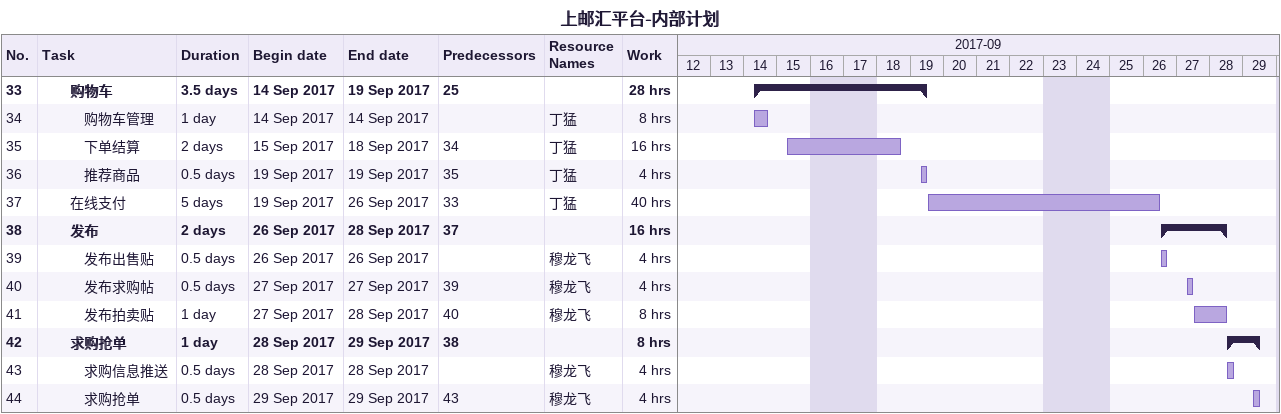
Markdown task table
上邮汇平台-内部计划

| ID | Level | Task | Duration | Start | Finish | Predecessors | Resources | Work (h) |
|---|---|---|---|---|---|---|---|---|
| 33 | 3 | **购物车** | 3.5d | 2017-09-14 | 2017-09-19 | 25 |  | 28 |
| 34 | 4 | 购物车管理 | 1d | 2017-09-14 | 2017-09-14 |  | 丁猛 | 8 |
| 35 | 4 | 下单结算 | 2d | 2017-09-15 | 2017-09-18 | 34 | 丁猛 | 16 |
| 36 | 4 | 推荐商品 | 0.5d | 2017-09-19 | 2017-09-19 | 35 | 丁猛 | 4 |
| 37 | 3 | 在线支付 | 5d | 2017-09-19 | 2017-09-26 | 33 | 丁猛 | 40 |
| 38 | 3 | **发布** | 2d | 2017-09-26 | 2017-09-28 | 37 |  | 16 |
| 39 | 4 | 发布出售贴 | 0.5d | 2017-09-26 | 2017-09-26 |  | 穆龙飞 | 4 |
| 40 | 4 | 发布求购帖 | 0.5d | 2017-09-27 | 2017-09-27 | 39 | 穆龙飞 | 4 |
| 41 | 4 | 发布拍卖贴 | 1d | 2017-09-27 | 2017-09-28 | 40 | 穆龙飞 | 8 |
| 42 | 3 | **求购抢单** | 1d | 2017-09-28 | 2017-09-29 | 38 |  | 8 |
| 43 | 4 | 求购信息推送 | 0.5d | 2017-09-28 | 2017-09-28 |  | 穆龙飞 | 4 |
| 44 | 4 | 求购抢单 | 0.5d | 2017-09-29 | 2017-09-29 | 43 | 穆龙飞 | 4 |
